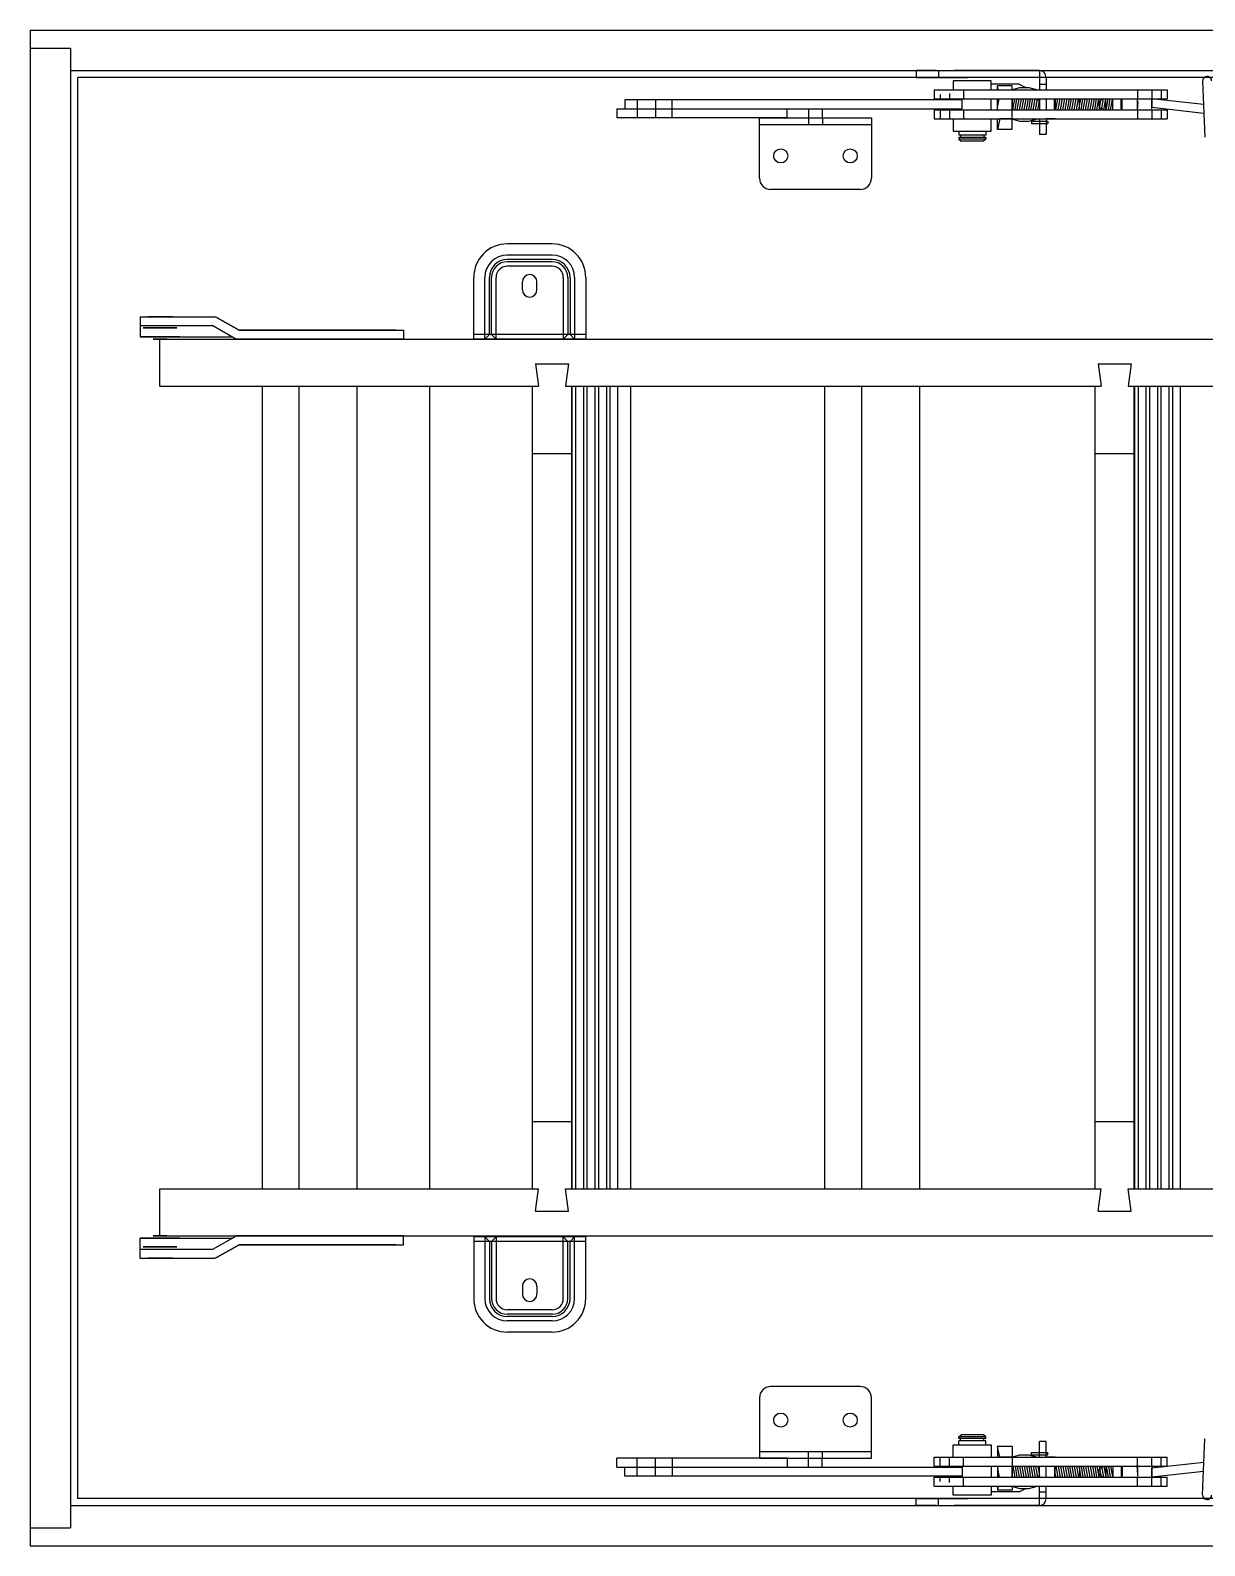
# Model space of a CAD drawing. Extents: x 336 to 3924, y 255 to 3108.
# Drawn here: x 1872 to 2395, y 967 to 1643 of the extents above; entities that cross this region are included whole.
import ezdxf

# ---------------------------------------------------------------- set-up
doc = ezdxf.new("R2010")
doc.units = 0
doc.header["$LTSCALE"] = 48.5
doc.header["$MEASUREMENT"] = 0
doc.layers.get('0').update_dxf_attribs({"linetype": 'CONTINUOUS'})

msp = doc.modelspace()

# ---------------------------------------------------------------- linework, layer by layer
at = {"color": 7, "linetype": 'CONTINUOUS', "ltscale": 2}
for p, q in [((1871.51, 1643.23), (2771.51, 1643.23)), ((1871.51, 1643.23), (1871.51, 967.23)), ((1871.51, 1635.23), (1889.51, 1635.23)), ((1889.51, 1635.23), (1889.51, 975.23)), ((1889.51, 1625.23), (2753.51, 1625.23)), ((2276.13, 1616.73, -0.08), (2283.13, 1616.73, -0.08)), ((2276.13, 993.73, -0.08), (2283.13, 993.73, -0.08)), ((1889.51, 985.23), (2753.51, 985.23)), ((1871.51, 975.23), (1889.51, 975.23)), ((1871.51, 967.23), (2771.51, 967.23))]:
    msp.add_line(p, q, dxfattribs=at)
at = {"color": 7, "linetype": 'CONTINUOUS'}
for p, q in [((2275.63, 1625.23), (2266.75, 1625.23)), ((2266.75, 1625.23), (2266.75, 1622.23)), ((2275.63, 1625.23), (2283.63, 1625.23)), ((2276.75, 1625.23), (2276.75, 1622.23)), ((2321.75, 1625.23), (2283.63, 1625.23)), ((2321.75, 1625.23), (2321.75, 1616.73)), ((2751.51, 1622.23), (1892.51, 1622.23)), ((1892.51, 1622.23), (1892.51, 988.23)), ((2266.75, 1622.23), (2289.63, 1622.23)), ((2274.76, 1616.73, -0.08), (2276.13, 1616.73, -0.08)), ((2274.76, 1616.73, 0.92), (2274.76, 1612.73, 0.92)), ((2321.75, 1622.23), (2283.13, 1622.23)), ((2283.25, 1619.23), (2283.13, 1619.23)), ((2283.13, 1616.73, -0.08), (2378.67, 1616.73, -0.08)), ((2283.25, 1620.72), (2283.25, 1616.73)), ((2300.25, 1620.72), (2283.25, 1620.72)), ((2287.91, 1616.73, 0.14), (2287.91, 1612.73, 0.07)), ((2300.25, 1616.73), (2300.25, 1620.72)), ((2312.73, 1619.23), (2300.25, 1619.23)), ((2303.37, 1616.73), (2303, 1618.48)), ((2303, 1616.73), (2303, 1618.48)), ((2309.5, 1618.48), (2303, 1618.48)), ((2309.31, 1616.73, 0.92), (2313.06, 1617.73, -0.08)), ((2309.5, 1616.73), (2309.5, 1618.48)), ((2312.73, 1619.23), (2315.73, 1617.73)), ((2313.06, 1617.73, -0.08), (2317.06, 1617.73, -0.08)), ((2317.06, 1617.73, -0.08), (2320.81, 1616.73, 0.92)), ((2321.75, 1619.23), (2324.75, 1619.23)), ((2324.75, 1622.23), (2324.75, 1616.73)), ((2365.54, 1616.73, 0.14), (2365.54, 1612.73, 0.07)), ((2371.84, 1616.73, 0.14), (2371.84, 1612.73, 0.07)), ((2375.99, 1616.73, 0.19), (2375.99, 1612.73, 0.1)), ((2378.67, 1616.73, 0.14), (2378.67, 1612.73, 0.07)), ((2394.53, 1620.55), (2395.47, 1595.57)), ((2287.29, 1612.23), (2136.77, 1612.23)), ((2136.77, 1612.23), (2136.77, 1608.23)), ((2142.19, 1612.23), (2142.19, 1604.23)), ((2150.49, 1612.23), (2150.49, 1604.23)), ((2157.84, 1604.23), (2157.84, 1612.23)), ((2274.76, 1612.73, -0.08), (2378.67, 1612.73, -0.08)), ((2277.44, 1614.63, 0.14), (2277.44, 1612.73, 0.1)), ((2281.61, 1615, 0.11), (2281.61, 1612.73, 0.07)), ((2283.25, 1612.73), (2283.25, 1612.23)), ((2287.29, 1608.23), (2287.29, 1612.23)), ((2300.25, 1607.73), (2300.25, 1612.73)), ((2303, 1607.73), (2303, 1612.73)), ((2303, 1608.73), (2303.8, 1612.73)), ((2309.5, 1598.98), (2309.5, 1612.73)), ((2309.5, 1611.62), (2309.69, 1612.73)), ((2309.56, 1612.73, 0.07), (2309.56, 1607.73, -0.01)), ((2309.83, 1607.73), (2310.71, 1612.73)), ((2310.65, 1612.38), (2310.45, 1612.73)), ((2310.84, 1607.73), (2311.72, 1612.73)), ((2311.66, 1612.38), (2311.46, 1612.73)), ((2311.86, 1607.73), (2312.74, 1612.73)), ((2312.68, 1612.38), (2312.48, 1612.73)), ((2312.87, 1607.73), (2313.76, 1612.73)), ((2313.69, 1612.38), (2313.49, 1612.73)), ((2313.89, 1607.73), (2314.77, 1612.73)), ((2314.71, 1612.38), (2314.51, 1612.73)), ((2314.9, 1607.73), (2315.79, 1612.73)), ((2315.72, 1612.38), (2315.52, 1612.73)), ((2315.92, 1607.73), (2316.8, 1612.73)), ((2316.74, 1612.38), (2316.54, 1612.73)), ((2316.94, 1607.73), (2317.82, 1612.73)), ((2317.76, 1612.38), (2317.56, 1612.73)), ((2317.95, 1607.73), (2318.83, 1612.73)), ((2318.77, 1612.38), (2318.57, 1612.73)), ((2318.97, 1607.73), (2319.85, 1612.73)), ((2319.79, 1612.38), (2319.59, 1612.73)), ((2319.98, 1607.73), (2320.84, 1612.61)), ((2320.8, 1612.38), (2320.6, 1612.73)), ((2320.73, 1612.73), (2321.75, 1611.71)), ((2321, 1607.73), (2321.75, 1611.99)), ((2321.75, 1612.73), (2321.75, 1607.73)), ((2324.75, 1612.73), (2324.75, 1607.73)), ((2328.47, 1608.23, 0.07), (2328.47, 1612.23, 0.07)), ((2328.75, 1612.73), (2328.75, 1607.73)), ((2328.75, 1611.37), (2328.99, 1612.73)), ((2328.93, 1612.38), (2328.75, 1612.69)), ((2329.12, 1607.73), (2330, 1612.73)), ((2329.94, 1612.38), (2329.74, 1612.73)), ((2330.14, 1607.73), (2331.02, 1612.73)), ((2330.96, 1612.38), (2330.76, 1612.73)), ((2331.15, 1607.73), (2332.03, 1612.73)), ((2331.97, 1612.38), (2331.77, 1612.73)), ((2332.17, 1607.73), (2333.05, 1612.73)), ((2332.99, 1612.38), (2332.79, 1612.73)), ((2333.18, 1607.73), (2334.06, 1612.73)), ((2334, 1612.38), (2333.8, 1612.73)), ((2334.2, 1607.73), (2335.08, 1612.73)), ((2335.02, 1612.38), (2334.82, 1612.73)), ((2335.21, 1607.73), (2336.09, 1612.73)), ((2336.03, 1612.38), (2335.83, 1612.73)), ((2336.23, 1607.73), (2337.11, 1612.73)), ((2337.05, 1612.38), (2336.85, 1612.73)), ((2337.24, 1607.73), (2338.13, 1612.73)), ((2338.06, 1612.38), (2337.86, 1612.73)), ((2338.26, 1607.73), (2339.14, 1612.73)), ((2339.08, 1612.38), (2338.88, 1612.73)), ((2339.27, 1607.73), (2340.16, 1612.73)), ((2339.68, 1608.23, 0.07), (2339.68, 1612.23, 0.07)), ((2340.1, 1612.38), (2339.89, 1612.73)), ((2340.29, 1607.73), (2341.17, 1612.73)), ((2341.11, 1612.38), (2340.91, 1612.73)), ((2341.31, 1607.73), (2342.19, 1612.73)), ((2342.13, 1612.38), (2341.93, 1612.73)), ((2342.32, 1607.73), (2343.2, 1612.73)), ((2343.14, 1612.38), (2342.94, 1612.73)), ((2343.34, 1607.73), (2344.22, 1612.73)), ((2344.16, 1612.38), (2343.96, 1612.73)), ((2344.35, 1607.73), (2345.23, 1612.73)), ((2345.17, 1612.38), (2344.97, 1612.73)), ((2345.37, 1607.73), (2346.25, 1612.73)), ((2346.19, 1612.38), (2345.99, 1612.73)), ((2346.38, 1607.73), (2347.26, 1612.73)), ((2347.2, 1612.38), (2347, 1612.73)), ((2347.4, 1607.73), (2348.28, 1612.73)), ((2348.22, 1612.38), (2348.02, 1612.73)), ((2348.41, 1607.73), (2349.3, 1612.73)), ((2349.23, 1612.38), (2349.03, 1612.73)), ((2349.43, 1607.73), (2350.31, 1612.73)), ((2350.25, 1612.38), (2350.05, 1612.73)), ((2350.44, 1607.73), (2351.33, 1612.73)), ((2351.26, 1612.38), (2351.06, 1612.73)), ((2351.42, 1608.23, 0.07), (2351.42, 1612.23, 0.07)), ((2351.46, 1607.73), (2352.34, 1612.73)), ((2352.28, 1612.38), (2352.08, 1612.73)), ((2352.48, 1607.73), (2353.36, 1612.73)), ((2353.3, 1612.38), (2353.1, 1612.73)), ((2353.49, 1607.73), (2354.31, 1612.38)), ((2354.5, 1612.06), (2354.11, 1612.73)), ((2354.5, 1607.73), (2354.5, 1612.06)), ((2358.27, 1612.23, 0.07), (2358.71, 1612.23, 0.07)), ((2358.27, 1608.23, 0.07), (2358.27, 1612.23, 0.07)), ((2358.71, 1608.23, 0.07), (2358.71, 1612.23, 0.07)), ((2365.61, 1611.53), (2365.41, 1607.53)), ((2365.54, 1608.23, 0.07), (2365.54, 1612.23, 0.07)), ((2394.92, 1610.07), (2371.84, 1612.73, 0.07)), ((2371.84, 1608.23, 0.07), (2371.84, 1612.23, 0.07)), ((2133.15, 1608.23), (2287.29, 1608.23)), ((2133.15, 1608.23), (2133.15, 1604.23)), ((2209.22, 1604.23), (2133.15, 1604.23)), ((2196.82, 1577.23), (2196.82, 1604.23)), ((2196.82, 1604.23), (2246.82, 1604.23)), ((2209.22, 1608.23), (2275.08, 1608.23)), ((2209.22, 1604.23), (2209.22, 1608.23)), ((2218.67, 1608.23), (2218.67, 1604.23)), ((2218.67, 1604.23), (2218.67, 1601.23)), ((2224.77, 1608.23), (2224.77, 1604.23)), ((2224.97, 1604.23), (2224.97, 1601.23)), ((2246.82, 1604.23), (2246.82, 1577.23)), ((2274.76, 1607.73, -0.08), (2378.67, 1607.73, -0.08)), ((2274.76, 1607.73, 0.92), (2274.76, 1603.73, 0.92)), ((2274.76, 1603.73, -0.08), (2378.67, 1603.73, -0.08)), ((2277.44, 1607.73), (2277.44, 1603.73, -0.08)), ((2281.61, 1607.73, -0.01), (2281.61, 1603.73, -0.08)), ((2283.25, 1608.23), (2283.25, 1607.73)), ((2283.25, 1603.73), (2283.25, 1598.22)), ((2287.91, 1607.73, -0.01), (2287.91, 1603.73, -0.08)), ((2300.25, 1598.22), (2300.25, 1603.73)), ((2303.2, 1607.73), (2303, 1608.73)), ((2304, 1603.73), (2303, 1598.98)), ((2303, 1598.98), (2303, 1603.73)), ((2309.5, 1603.73), (2304, 1603.73)), ((2309.31, 1603.73, 0.92), (2313.06, 1602.73, -0.08)), ((2313.06, 1602.73, -0.08), (2317.06, 1602.73, -0.08)), ((2317.06, 1602.73, -0.08), (2320.81, 1603.73, 0.92)), ((2318.2, 1602.69), (2318.2, 1601.69)), ((2318.2, 1602.69), (2325.41, 1602.69)), ((2321.75, 1603.73), (2321.75, 1596.73)), ((2324.75, 1603.73), (2324.75, 1596.73)), ((2328.75, 1603.73), (2324.75, 1603.73)), ((2325.41, 1602.69), (2325.41, 1601.69)), ((2358.27, 1608.23, 0.07), (2358.71, 1608.23, 0.07)), ((2365.54, 1607.73, -0.01), (2365.54, 1603.73, -0.08)), ((2395.07, 1606.05), (2371.84, 1608.73, 0.07)), ((2371.84, 1607.73, -0.01), (2371.84, 1603.73, -0.08)), ((2375.99, 1607.73, 0), (2375.99, 1603.73, -0.08)), ((2378.67, 1607.73, -0.01), (2378.67, 1603.73, -0.08)), ((2196.82, 1601.23), (2246.82, 1601.23)), ((2283.25, 1598.22), (2300.25, 1598.22)), ((2285.75, 1598.22), (2285.75, 1596.48)), ((2297.75, 1596.48), (2285.75, 1596.48)), ((2297.75, 1595.48), (2285.75, 1595.48)), ((2285.75, 1595.48), (2285.75, 1594.73)), ((2286.5, 1596.48), (2286.5, 1595.48)), ((2297, 1596.48), (2297, 1595.48)), ((2297.75, 1598.22), (2297.75, 1596.48)), ((2297.75, 1595.48), (2297.75, 1594.73)), ((2309.5, 1598.98), (2303, 1598.98)), ((2318.2, 1601.69), (2325.41, 1601.69)), ((2324.75, 1596.73), (2321.75, 1596.73)), ((2297.75, 1594.73), (2285.75, 1594.73)), ((2285.75, 1594.73), (2286.75, 1593.73)), ((2296.75, 1593.73), (2286.75, 1593.73)), ((2297.75, 1594.73), (2296.75, 1593.73)), ((2241.82, 1572.23), (2201.82, 1572.23)), ((2104.32, 1547.98), (2084.32, 1547.98)), ((2104.32, 1542.98), (2084.32, 1542.98)), ((2104.32, 1540.98), (2084.32, 1540.98)), ((2104.32, 1539.98), (2084.32, 1539.98)), ((2104.32, 1537.98), (2084.32, 1537.98)), ((2069.32, 1505.48), (2069.32, 1532.98)), ((2074.32, 1505.48), (2074.32, 1532.98)), ((2076.32, 1507.48), (2076.32, 1532.98)), ((2077.32, 1507.48), (2077.32, 1532.98)), ((2079.32, 1505.48), (2079.32, 1532.98)), ((2091.07, 1527.48), (2091.07, 1530.98)), ((2097.57, 1527.48), (2097.57, 1530.98)), ((2109.32, 1532.98), (2109.32, 1505.48)), ((2111.32, 1532.98), (2111.32, 1507.48)), ((2112.32, 1532.98), (2112.32, 1507.48)), ((2114.32, 1532.98), (2114.32, 1505.48)), ((2119.32, 1532.98), (2119.32, 1505.48)), ((1920.48, 1515.48, 12.5), (1920.48, 1506.48, 12.5)), ((1920.48, 1515.48), (1952.88, 1515.48)), ((1923.83, 1515.48, 25), (1953.93, 1515.48, 25)), ((1952.88, 1515.48), (1953.93, 1515.48)), ((1954.84, 1514.97, 25), (1953.93, 1515.48, 25)), ((1954.84, 1514.97), (1953.93, 1515.48)), ((1953.93, 1515.48), (1953.93, 1515.48, 25)), ((1954.84, 1514.97, 25), (1964.63, 1509.48, 25)), ((1964.63, 1509.48), (1954.84, 1514.97)), ((1920.48, 1511.48), (1952.88, 1511.48)), ((1923.83, 1511.48, 25), (1952.88, 1511.48, 25)), ((1952.88, 1511.48), (1963.58, 1505.48)), ((2034.62, 1509.48, 25), (1964.63, 1509.48, 25)), ((1964.63, 1509.48), (2037.97, 1509.48)), ((1964.63, 1509.48, 25), (1964.63, 1509.48)), ((2037.97, 1509.48, 12.5), (2037.97, 1505.48)), ((2037.97, 1509.48, 12.5), (2037.97, 1509.48)), ((2119.32, 1507.48), (2069.32, 1507.48)), ((2076.32, 1507.48), (2074.32, 1505.48)), ((2079.32, 1505.48), (2077.32, 1507.48)), ((2111.32, 1507.48), (2109.32, 1505.48)), ((2114.32, 1505.48), (2112.32, 1507.48)), ((1929.32, 1484.48), (1929.32, 1505.48)), ((1929.32, 1484.48), (1929.32, 1505.48)), ((1929.32, 1505.48), (2682.32, 1505.48)), ((2037.97, 1505.48, 37.5), (1963.58, 1505.48, 25)), ((1963.58, 1505.48), (2037.97, 1505.48, 12.5)), ((2119.32, 1505.48), (2069.32, 1505.48)), ((2096.97, 1494.48), (2098.3, 1484.48)), ((2096.97, 1494.48), (2111.67, 1494.48)), ((2111.67, 1494.48), (2110.34, 1484.48)), ((2347.97, 1494.48), (2349.3, 1484.48)), ((2347.97, 1494.48), (2362.67, 1494.48)), ((2362.67, 1494.48), (2361.34, 1484.48)), ((1929.32, 1484.48), (2098.3, 1484.48)), ((1974.91, 1484.48), (1974.91, 1324.32)), ((1991.36, 1484.48), (1991.36, 1324.32)), ((2017.25, 1484.48), (2017.25, 1324.32)), ((2049.57, 1484.48), (2049.57, 1126.48)), ((2095.57, 1324.32), (2095.57, 1484.48)), ((2110.34, 1484.48), (2349.3, 1484.48)), ((2113.07, 1324.32), (2113.07, 1484.48)), ((2113.26, 1324.32), (2113.26, 1484.48)), ((2114.86, 1324.32), (2114.86, 1484.48)), ((2118.4, 1324.32), (2118.4, 1484.48)), ((2119.99, 1324.32), (2119.99, 1484.48)), ((2123.53, 1324.32), (2123.53, 1484.48)), ((2125.12, 1324.32), (2125.12, 1484.48)), ((2128.66, 1324.32), (2128.66, 1484.48)), ((2130.25, 1324.32), (2130.25, 1484.48)), ((2133.63, 1324.32), (2133.63, 1484.48)), ((2139.32, 1484.48), (2139.32, 1324.32)), ((2225.91, 1484.48), (2225.91, 1324.32)), ((2242.36, 1484.48), (2242.36, 1324.32)), ((2268.25, 1484.48), (2268.25, 1324.32)), ((2346.57, 1324.32), (2346.57, 1484.48)), ((2361.34, 1484.48), (2600.3, 1484.48)), ((2364.07, 1324.32), (2364.07, 1484.48)), ((2364.26, 1324.32), (2364.26, 1484.48)), ((2365.86, 1324.32), (2365.86, 1484.48)), ((2369.4, 1324.32), (2369.4, 1484.48)), ((2370.99, 1324.32), (2370.99, 1484.48)), ((2374.53, 1324.32), (2374.53, 1484.48)), ((2376.12, 1324.32), (2376.12, 1484.48)), ((2379.66, 1324.32), (2379.66, 1484.48)), ((2381.25, 1324.32), (2381.25, 1484.48)), ((2384.63, 1324.32), (2384.63, 1484.48)), ((2095.57, 1454.48), (2113.07, 1454.48)), ((2346.57, 1454.48), (2364.07, 1454.48)), ((1974.91, 1324.32), (1974.91, 1126.48)), ((1991.36, 1324.32), (1991.36, 1126.48)), ((2017.25, 1324.32), (2017.25, 1126.48)), ((2095.57, 1126.48), (2095.57, 1324.32)), ((2113.07, 1126.48), (2113.07, 1324.32)), ((2113.26, 1126.48), (2113.26, 1324.32)), ((2114.86, 1126.48), (2114.86, 1324.32)), ((2118.4, 1126.48), (2118.4, 1324.32)), ((2119.99, 1126.48), (2119.99, 1324.32)), ((2123.53, 1126.48), (2123.53, 1324.32)), ((2125.12, 1126.48), (2125.12, 1324.32)), ((2128.66, 1126.48), (2128.66, 1324.32)), ((2130.25, 1126.48), (2130.25, 1324.32)), ((2133.63, 1126.48), (2133.63, 1324.32)), ((2139.32, 1324.32), (2139.32, 1126.48)), ((2225.91, 1324.32), (2225.91, 1126.48)), ((2242.36, 1324.32), (2242.36, 1126.48)), ((2268.25, 1324.32), (2268.25, 1126.48)), ((2346.57, 1126.48), (2346.57, 1324.32)), ((2364.07, 1126.48), (2364.07, 1324.32)), ((2364.26, 1126.48), (2364.26, 1324.32)), ((2365.86, 1126.48), (2365.86, 1324.32)), ((2369.4, 1126.48), (2369.4, 1324.32)), ((2370.99, 1126.48), (2370.99, 1324.32)), ((2374.53, 1126.48), (2374.53, 1324.32)), ((2376.12, 1126.48), (2376.12, 1324.32)), ((2379.66, 1126.48), (2379.66, 1324.32)), ((2381.25, 1126.48), (2381.25, 1324.32)), ((2384.63, 1126.48), (2384.63, 1324.32)), ((2095.57, 1156.48), (2113.07, 1156.48)), ((2346.57, 1156.48), (2364.07, 1156.48)), ((1929.32, 1126.48), (2098.3, 1126.48)), ((1929.32, 1105.48), (1929.32, 1126.48)), ((1929.32, 1105.48), (1929.32, 1126.48)), ((2096.97, 1116.48), (2098.3, 1126.48)), ((2111.67, 1116.48), (2110.34, 1126.48)), ((2110.34, 1126.48), (2349.3, 1126.48)), ((2347.97, 1116.48), (2349.3, 1126.48)), ((2362.67, 1116.48), (2361.34, 1126.48)), ((2361.34, 1126.48), (2600.3, 1126.48)), ((2096.97, 1116.48), (2111.67, 1116.48)), ((2347.97, 1116.48), (2362.67, 1116.48)), ((1920.48, 1095.48, 12.5), (1920.48, 1104.48, 12.5)), ((1929.32, 1105.48), (2682.32, 1105.48)), ((1952.88, 1099.48), (1963.58, 1105.48)), ((2037.97, 1105.48, 37.5), (1963.58, 1105.48, 25)), ((1963.58, 1105.48), (2037.97, 1105.48, 12.5)), ((2037.97, 1101.48, 12.5), (2037.97, 1105.48)), ((2119.32, 1104.98), (2069.32, 1104.98)), ((2069.32, 1104.98), (2069.32, 1077.48)), ((2119.32, 1102.98), (2069.32, 1102.98)), ((2074.32, 1104.98), (2074.32, 1077.48)), ((2076.32, 1102.98), (2074.32, 1104.98)), ((2076.32, 1102.98), (2076.32, 1077.48)), ((2079.32, 1104.98), (2077.32, 1102.98)), ((2077.32, 1102.98), (2077.32, 1077.48)), ((2079.32, 1104.98), (2079.32, 1077.48)), ((2109.32, 1077.48), (2109.32, 1104.98)), ((2111.32, 1102.98), (2109.32, 1104.98)), ((2111.32, 1077.48), (2111.32, 1102.98)), ((2114.32, 1104.98), (2112.32, 1102.98)), ((2112.32, 1077.48), (2112.32, 1102.98)), ((2114.32, 1077.48), (2114.32, 1104.98)), ((2119.32, 1077.48), (2119.32, 1104.98)), ((1920.48, 1099.48), (1952.88, 1099.48)), ((1920.48, 1095.48), (1952.88, 1095.48)), ((1923.83, 1099.48, 25), (1952.88, 1099.48, 25)), ((1923.83, 1095.48, 25), (1953.93, 1095.48, 25)), ((1952.88, 1095.48), (1953.93, 1095.48)), ((1954.84, 1095.99, 25), (1953.93, 1095.48, 25)), ((1954.84, 1095.99), (1953.93, 1095.48)), ((1953.93, 1095.48), (1953.93, 1095.48, 25)), ((1954.84, 1095.99, 25), (1964.63, 1101.48, 25)), ((1964.63, 1101.48), (1954.84, 1095.99)), ((2034.62, 1101.48, 25), (1964.63, 1101.48, 25)), ((1964.63, 1101.48), (2037.97, 1101.48)), ((1964.63, 1101.48, 25), (1964.63, 1101.48)), ((2037.97, 1101.48, 12.5), (2037.97, 1101.48)), ((2091.07, 1082.98), (2091.07, 1079.48)), ((2097.57, 1082.98), (2097.57, 1079.48)), ((2104.32, 1072.48), (2084.32, 1072.48)), ((2104.32, 1070.48), (2084.32, 1070.48)), ((2104.32, 1069.48), (2084.32, 1069.48)), ((2104.32, 1067.48), (2084.32, 1067.48)), ((2104.32, 1062.48), (2084.32, 1062.48)), ((2241.82, 1038.23), (2201.82, 1038.23)), ((2196.82, 1033.23), (2196.82, 1006.23)), ((2246.82, 1006.23), (2246.82, 1033.23)), ((2285.75, 1015.73), (2286.75, 1016.73)), ((2297.75, 1015.73), (2285.75, 1015.73)), ((2285.75, 1014.98), (2285.75, 1015.73)), ((2297.75, 1014.98), (2285.75, 1014.98)), ((2286.5, 1013.98), (2286.5, 1014.98)), ((2296.75, 1016.73), (2286.75, 1016.73)), ((2297.75, 1015.73), (2296.75, 1016.73)), ((2297, 1013.98), (2297, 1014.98)), ((2297.75, 1014.98), (2297.75, 1015.73)), ((2394.53, 989.91), (2395.47, 1014.89)), ((2196.82, 1009.23), (2246.82, 1009.23)), ((2218.67, 1006.23), (2218.67, 1009.23)), ((2224.97, 1006.23), (2224.97, 1009.23)), ((2283.25, 1012.25), (2300.25, 1012.25)), ((2283.25, 1006.73), (2283.25, 1012.25)), ((2297.75, 1013.98), (2285.75, 1013.98)), ((2285.75, 1012.25), (2285.75, 1013.98)), ((2297.75, 1012.25), (2297.75, 1013.98)), ((2300.25, 1012.25), (2300.25, 1006.73)), ((2309.5, 1011.48), (2303, 1011.48)), ((2303, 1011.48), (2303, 1006.73)), ((2304, 1006.73), (2303, 1011.48)), ((2309.31, 1006.73, 0.92), (2313.06, 1007.73, -0.08)), ((2309.5, 1011.48), (2309.5, 997.73)), ((2313.06, 1007.73, -0.08), (2317.06, 1007.73, -0.08)), ((2317.06, 1007.73, -0.08), (2320.81, 1006.73, 0.92)), ((2318.2, 1008.77), (2325.41, 1008.77)), ((2318.2, 1007.77), (2318.2, 1008.77)), ((2318.2, 1007.77), (2325.41, 1007.77)), ((2324.75, 1013.73), (2321.75, 1013.73)), ((2321.75, 1006.73), (2321.75, 1013.73)), ((2324.75, 1006.73), (2324.75, 1013.73)), ((2325.41, 1007.77), (2325.41, 1008.77)), ((2209.22, 1006.23), (2133.15, 1006.23)), ((2133.15, 1002.23), (2133.15, 1006.23)), ((2133.15, 1002.23), (2287.29, 1002.23)), ((2136.77, 998.23), (2136.77, 1002.23)), ((2142.19, 998.23), (2142.19, 1006.23)), ((2150.49, 998.23), (2150.49, 1006.23)), ((2157.84, 1006.23), (2157.84, 998.23)), ((2196.82, 1006.23), (2246.82, 1006.23)), ((2209.22, 1006.23), (2209.22, 1002.23)), ((2209.22, 1002.23), (2275.08, 1002.23)), ((2218.67, 1002.23), (2218.67, 1006.23)), ((2224.77, 1002.23), (2224.77, 1006.23)), ((2274.76, 1006.73, -0.08), (2378.67, 1006.73, -0.08)), ((2274.76, 1002.73, 0.92), (2274.76, 1006.73, 0.92)), ((2274.76, 1002.73, -0.08), (2378.67, 1002.73, -0.08)), ((2277.44, 1002.73), (2277.44, 1006.73, -0.08)), ((2281.61, 1002.73, -0.01), (2281.61, 1006.73, -0.08)), ((2283.25, 1002.23), (2283.25, 1002.73)), ((2287.29, 1002.23), (2287.29, 998.23)), ((2287.91, 1002.73, -0.01), (2287.91, 1006.73, -0.08)), ((2300.25, 1002.73), (2300.25, 997.73)), ((2303, 1002.73), (2303, 997.73)), ((2303.2, 1002.73), (2303, 1001.73)), ((2303, 1001.73), (2303.8, 997.73)), ((2309.5, 1006.73), (2304, 1006.73)), ((2309.56, 997.73, 0.07), (2309.56, 1002.73, -0.01)), ((2309.83, 1002.73), (2310.71, 997.73)), ((2310.84, 1002.73), (2311.72, 997.73)), ((2311.86, 1002.73), (2312.74, 997.73)), ((2312.87, 1002.73), (2313.76, 997.73)), ((2313.89, 1002.73), (2314.77, 997.73)), ((2314.9, 1002.73), (2315.79, 997.73)), ((2315.92, 1002.73), (2316.8, 997.73)), ((2316.94, 1002.73), (2317.82, 997.73)), ((2317.95, 1002.73), (2318.83, 997.73)), ((2318.97, 1002.73), (2319.85, 997.73)), ((2319.98, 1002.73), (2320.84, 997.85)), ((2321, 1002.73), (2321.75, 998.48)), ((2321.75, 997.73), (2321.75, 1002.73)), ((2328.75, 1006.73), (2324.75, 1006.73)), ((2324.75, 997.73), (2324.75, 1002.73)), ((2328.47, 1002.23, 0.07), (2328.47, 998.23, 0.07)), ((2328.75, 997.73), (2328.75, 1002.73)), ((2329.12, 1002.73), (2330, 997.73)), ((2330.14, 1002.73), (2331.02, 997.73)), ((2331.15, 1002.73), (2332.03, 997.73)), ((2332.17, 1002.73), (2333.05, 997.73)), ((2333.18, 1002.73), (2334.06, 997.73)), ((2334.2, 1002.73), (2335.08, 997.73)), ((2335.21, 1002.73), (2336.09, 997.73)), ((2336.23, 1002.73), (2337.11, 997.73)), ((2337.24, 1002.73), (2338.13, 997.73)), ((2338.26, 1002.73), (2339.14, 997.73)), ((2339.27, 1002.73), (2340.16, 997.73)), ((2339.68, 1002.23, 0.07), (2339.68, 998.23, 0.07)), ((2340.29, 1002.73), (2341.17, 997.73)), ((2341.31, 1002.73), (2342.19, 997.73)), ((2342.32, 1002.73), (2343.2, 997.73)), ((2343.34, 1002.73), (2344.22, 997.73)), ((2344.35, 1002.73), (2345.23, 997.73)), ((2345.37, 1002.73), (2346.25, 997.73)), ((2346.38, 1002.73), (2347.26, 997.73)), ((2347.4, 1002.73), (2348.28, 997.73)), ((2348.41, 1002.73), (2349.3, 997.73)), ((2349.43, 1002.73), (2350.31, 997.73)), ((2350.44, 1002.73), (2351.33, 997.73)), ((2351.42, 1002.23, 0.07), (2351.42, 998.23, 0.07)), ((2351.46, 1002.73), (2352.34, 997.73)), ((2352.48, 1002.73), (2353.36, 997.73)), ((2353.49, 1002.73), (2354.31, 998.08)), ((2354.5, 1002.73), (2354.5, 998.4)), ((2358.27, 1002.23, 0.07), (2358.27, 998.23, 0.07)), ((2358.27, 1002.23, 0.07), (2358.71, 1002.23, 0.07)), ((2358.71, 1002.23, 0.07), (2358.71, 998.23, 0.07)), ((2365.61, 998.94), (2365.41, 1002.93)), ((2365.54, 1002.73, -0.01), (2365.54, 1006.73, -0.08)), ((2365.54, 1002.23, 0.07), (2365.54, 998.23, 0.07)), ((2371.84, 1002.73, -0.01), (2371.84, 1006.73, -0.08)), ((2395.07, 1004.41), (2371.84, 1001.74, 0.07)), ((2371.84, 1002.23, 0.07), (2371.84, 998.23, 0.07)), ((2375.99, 1002.73, 0), (2375.99, 1006.73, -0.08)), ((2378.67, 1002.73, -0.01), (2378.67, 1006.73, -0.08)), ((2287.29, 998.23), (2136.77, 998.23)), ((2274.76, 997.73, -0.08), (2378.67, 997.73, -0.08)), ((2274.76, 993.73, 0.92), (2274.76, 997.73, 0.92)), ((2274.76, 993.73, -0.08), (2276.13, 993.73, -0.08)), ((2277.44, 995.83, 0.14), (2277.44, 997.73, 0.1)), ((2281.61, 995.46, 0.11), (2281.61, 997.73, 0.07)), ((2283.13, 993.73, -0.08), (2378.67, 993.73, -0.08)), ((2283.25, 997.73), (2283.25, 998.23)), ((2283.25, 989.75), (2283.25, 993.73)), ((2287.91, 993.73, 0.14), (2287.91, 997.73, 0.07)), ((2300.25, 993.73), (2300.25, 989.75)), ((2303, 993.73), (2303, 991.98)), ((2303.37, 993.73), (2303, 991.98)), ((2309.31, 993.73, 0.92), (2313.06, 992.73, -0.08)), ((2309.5, 998.84), (2309.69, 997.73)), ((2309.5, 993.73), (2309.5, 991.98)), ((2310.65, 998.08), (2310.45, 997.73)), ((2311.66, 998.08), (2311.46, 997.73)), ((2312.68, 998.08), (2312.48, 997.73)), ((2313.69, 998.08), (2313.49, 997.73)), ((2314.71, 998.08), (2314.51, 997.73)), ((2315.72, 998.08), (2315.52, 997.73)), ((2316.74, 998.08), (2316.54, 997.73)), ((2317.06, 992.73, -0.08), (2320.81, 993.73, 0.92)), ((2317.76, 998.08), (2317.56, 997.73)), ((2318.77, 998.08), (2318.57, 997.73)), ((2319.79, 998.08), (2319.59, 997.73)), ((2320.8, 998.08), (2320.6, 997.73)), ((2320.73, 997.73), (2321.75, 998.75)), ((2321.75, 985.23), (2321.75, 993.73)), ((2324.75, 988.23), (2324.75, 993.73)), ((2328.75, 999.09), (2328.99, 997.73)), ((2328.93, 998.08), (2328.75, 997.77)), ((2329.94, 998.08), (2329.74, 997.73)), ((2330.96, 998.08), (2330.76, 997.73)), ((2331.97, 998.08), (2331.77, 997.73)), ((2332.99, 998.08), (2332.79, 997.73)), ((2334, 998.08), (2333.8, 997.73)), ((2335.02, 998.08), (2334.82, 997.73)), ((2336.03, 998.08), (2335.83, 997.73)), ((2337.05, 998.08), (2336.85, 997.73)), ((2338.06, 998.08), (2337.86, 997.73)), ((2339.08, 998.08), (2338.88, 997.73)), ((2340.1, 998.08), (2339.89, 997.73)), ((2341.11, 998.08), (2340.91, 997.73)), ((2342.13, 998.08), (2341.93, 997.73)), ((2343.14, 998.08), (2342.94, 997.73)), ((2344.16, 998.08), (2343.96, 997.73)), ((2345.17, 998.08), (2344.97, 997.73)), ((2346.19, 998.08), (2345.99, 997.73)), ((2347.2, 998.08), (2347, 997.73)), ((2348.22, 998.08), (2348.02, 997.73)), ((2349.23, 998.08), (2349.03, 997.73)), ((2350.25, 998.08), (2350.05, 997.73)), ((2351.26, 998.08), (2351.06, 997.73)), ((2352.28, 998.08), (2352.08, 997.73)), ((2353.3, 998.08), (2353.1, 997.73)), ((2354.5, 998.4), (2354.11, 997.73)), ((2358.27, 998.23, 0.07), (2358.71, 998.23, 0.07)), ((2365.54, 993.73, 0.14), (2365.54, 997.73, 0.07)), ((2394.92, 1000.39), (2371.84, 997.73, 0.07)), ((2371.84, 993.73, 0.14), (2371.84, 997.73, 0.07)), ((2375.99, 993.73, 0.19), (2375.99, 997.73, 0.1)), ((2378.67, 993.73, 0.14), (2378.67, 997.73, 0.07)), ((2751.51, 988.23), (1892.51, 988.23)), ((2266.75, 988.23), (2289.63, 988.23)), ((2266.75, 985.23), (2266.75, 988.23)), ((2276.75, 985.23), (2276.75, 988.23)), ((2283.25, 991.23), (2283.13, 991.23)), ((2321.75, 988.23), (2283.13, 988.23)), ((2300.25, 989.75), (2283.25, 989.75)), ((2312.73, 991.23), (2300.25, 991.23)), ((2309.5, 991.98), (2303, 991.98)), ((2312.73, 991.23), (2315.73, 992.73)), ((2313.06, 992.73, -0.08), (2317.06, 992.73, -0.08)), ((2321.75, 991.23), (2324.75, 991.23)), ((2275.63, 985.23), (2266.75, 985.23)), ((2275.63, 985.23), (2283.63, 985.23)), ((2321.75, 985.23), (2283.63, 985.23))]:
    msp.add_line(p, q, dxfattribs=at)
for p, q in [((2371.84, 1612.73, 0.07), (2371.84, 1608.73, 0.07)), ((2371.84, 997.73, 0.07), (2371.84, 1001.74, 0.07))]:
    msp.add_line(p, q)
at = {"color": 7, "linetype": 'CONTINUOUS', "extrusion": (1.22461e-16, 1, 0)}
for p, q in [((1920.48, 1506.48, 37.5), (1961.8, 1506.48, 37.5)), ((1938.28, 1506.48, 12.5), (1920.48, 1506.48, 12.5))]:
    msp.add_line(p, q, dxfattribs=at)
at = {"color": 7, "linetype": 'CONTINUOUS', "extrusion": (-1.22461e-16, -1, 0)}
for p, q in [((1920.48, 1104.48, 37.5), (1961.8, 1104.48, 37.5)), ((1938.28, 1104.48, 12.5), (1920.48, 1104.48, 12.5))]:
    msp.add_line(p, q, dxfattribs=at)
at = {"color": 7, "linetype": 'CONTINUOUS'}
for centre in [(2206.32, 1587.23), (2237.32, 1587.23), (2206.32, 1023.23), (2237.32, 1023.23)]:
    msp.add_circle(centre, 3.15, dxfattribs=at)
at = {"color": 7, "linetype": 'CONTINUOUS', "extrusion": (-1.22461e-16, -1, 0)}
for centre, radius in [((1929.38, 12.5, -1515.48), 5.5), ((1929.38, 12.5, -1105.48), 3), ((1929.38, 12.5, -1100.48), 7.55), ((1929.38, 12.5, -1100.48), 3.25)]:
    msp.add_circle(centre, radius, dxfattribs=at)
at = {"color": 7, "linetype": 'CONTINUOUS', "extrusion": (1.22461e-16, 1, 0)}
for centre, radius in [((-1929.38, 12.5, 1510.48), 7.55), ((-1929.38, 12.5, 1510.48), 3.25), ((-1929.38, 12.5, 1505.48), 3), ((-1929.38, 12.5, 1095.48), 5.5)]:
    msp.add_circle(centre, radius, dxfattribs=at)
at = {"color": 7, "linetype": 'CONTINUOUS'}
for centre, radius, start, end in [((2321.75, 1622.23), 3, 0, 90), ((2396.53, 1620.63), 2, 2.15, 182.15), ((2350.05, 1610.3), 2, 87.15, 267.15), ((2201.82, 1577.23), 5, 180, 270), ((2241.82, 1577.23), 5, 270, 0), ((2084.32, 1532.98), 15, 90, 180), ((2084.32, 1532.98), 10, 90, 180), ((2104.32, 1532.98), 15, 0, 90), ((2104.32, 1532.98), 10, 0, 90), ((2084.32, 1532.98), 8, 90, 180), ((2084.32, 1532.98), 7, 90, 180), ((2084.32, 1532.98), 5, 90, 180), ((2104.32, 1532.98), 8, 0, 90), ((2104.32, 1532.98), 7, 0, 90), ((2104.32, 1532.98), 5, 0, 90), ((2094.32, 1530.98), 3.25, 0, 180), ((2094.32, 1527.48), 3.25, 180, 0), ((2094.32, 1082.98), 3.25, 0, 180), ((2084.32, 1077.48), 15, 180, 270), ((2084.32, 1077.48), 10, 180, 270), ((2084.32, 1077.48), 8, 180, 270), ((2084.32, 1077.48), 7, 180, 270), ((2084.32, 1077.48), 5, 180, 270), ((2094.32, 1079.48), 3.25, 180, 0), ((2104.32, 1077.48), 15, 270, 0), ((2104.32, 1077.48), 7, 270, 0), ((2104.32, 1077.48), 8, 270, 0), ((2104.32, 1077.48), 5, 270, 0), ((2104.32, 1077.48), 10, 270, 0), ((2201.82, 1033.23), 5, 90, 180), ((2241.82, 1033.23), 5, 0, 90), ((2350.05, 1000.16), 2, 92.85, 272.85), ((2321.75, 988.23), 3, 270, 0), ((2396.53, 989.83), 2, 177.85, 357.85)]:
    msp.add_arc(centre, radius, start, end, dxfattribs=at)

doc.saveas('drawing.dxf')
